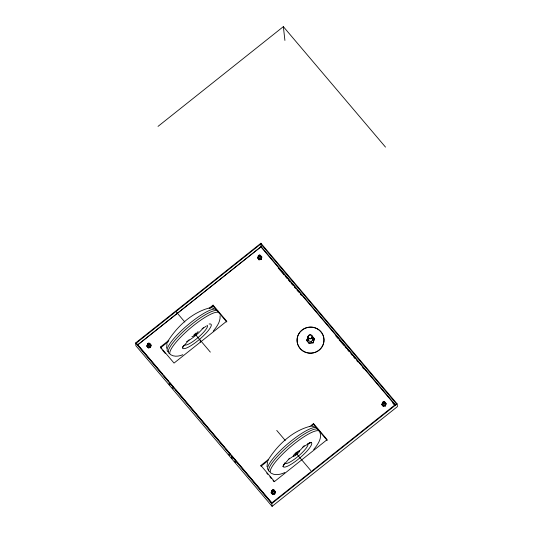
<?xml version="1.0" encoding="UTF-8"?>
<svg xmlns="http://www.w3.org/2000/svg" width="533" height="533" viewBox="0 0 533 533"><rect width="100%" height="100%" fill="white"/><g stroke="black" fill="none" stroke-linecap="round" stroke-linejoin="round"><path stroke-width="0.8" d="M167.042 343.658L166.543 348.309M267.493 462.104L266.986 466.761M182.759 346.736L182.459 347.962L183.878 345.471L183.052 346.87L189.102 339.788M146.921 346.337L147.628 343.832L146.921 346.337L148.287 347.942L150.413 347.596L151.119 345.091L149.753 343.485L149.82 344.032M150.413 347.596L151.119 345.091M257.566 257.686L258.332 255.733L260.457 255.38L261.823 256.986L261.117 259.498L258.991 259.844L257.566 257.686L258.991 259.844M261.117 259.498L261.823 256.986M311.932 335.777L314.423 338.715L313.098 342.939L309.207 343.578L306.715 340.64L308.041 336.416L308.114 337.069M306.995 339.927L307.834 337.782M313.098 342.939L314.423 338.715M271.21 492.892L271.91 490.387L271.21 492.892L272.57 494.497L274.702 494.144L275.401 491.639L274.042 490.034L275.015 491.659M274.702 494.144L275.401 491.639M381.914 404.794L382.621 402.288L381.914 404.794L383.274 406.399L385.406 406.046L386.105 403.541L384.746 401.935L384.806 402.488M385.406 406.046L386.105 403.541M167.495 341.813C176.929 326.622 191.84 312.551 209.389 307.947M267.946 460.265C277.38 445.068 292.291 430.997 309.84 426.393M282.91 466.415L284.329 463.923L283.503 465.316L289.552 458.24M213.233 331.133C216.758 326.769 220.609 321.712 220.096 315.776M313.684 449.579C317.475 444.842 322.272 438.686 319.94 432.27A32.073 6.922 -40.3 0 0 290.925 446.507A32.073 6.922 -40.3 0 0 271.33 473.271C275.494 475.802 280.671 474.437 284.809 472.558M158.021 126.388L283.349 26.65L385.499 147.108M135.575 342.986L260.904 243.255L397.105 403.861L397.425 406.612L272.096 506.35L135.895 345.744L135.575 342.986L271.783 503.592L272.096 506.35M260.83 243.987L136.335 343.059L271.857 502.859L396.352 403.794L260.83 243.987L261.123 246.606L395.033 404.507M137.281 345.157L261.123 246.606M395.419 405.48L260.917 246.879L137.681 344.951L162.425 374.133M161.566 349.088L160.426 347.023L168.874 340.301M209.163 308.241L213.06 305.136L226.685 321.199L226.778 322.025M160.52 347.849L168.315 341.646M209.909 308.547L213.16 305.962L213.06 305.136M226.685 321.199L174.044 363.086L160.426 347.023M268.119 460.612L260.97 466.295L260.877 465.469L268.672 459.266M309.613 426.686L313.511 423.582L327.135 439.645L274.495 481.532L260.877 465.469M311.005 426.48L313.604 424.408L313.511 423.582M271.783 503.592L397.105 403.861M202.074 328.854L206.284 326.123M302.524 447.3L310.393 442.637L308.854 443.236L311.465 442.33M182.819 354.712C179.135 356.344 174.484 357.003 170.88 354.825A32.073 6.922 -40.3 0 1 190.474 328.061A32.073 6.922 -40.3 0 1 219.489 313.824M258.925 259.291L261.057 258.945M146.861 345.784L148.221 347.389L150.353 347.043M306.642 339.987L309.127 342.926L313.024 342.293M381.855 404.241L383.214 405.846L385.339 405.5M271.144 492.339L272.51 493.944L274.635 493.598M211.921 307.947L213.933 308.341M312.371 426.393L314.383 426.793M278.226 268.006L284.142 274.988M285.222 276.254L287.374 278.792M288.446 280.058L290.059 281.964M291.138 283.23L292.75 285.135M294.363 287.04L295.442 288.306M297.054 290.212L298.673 292.111M300.286 294.016L301.358 295.289M335.79 335.89L337.942 338.422M339.021 339.694L343.865 345.404M344.938 346.67L346.55 348.575M347.629 349.841L349.242 351.747M350.854 353.652L352.473 355.551M353.546 356.824L355.158 358.722M356.777 360.628L357.85 361.9M362.693 367.61L363.766 368.876M392.821 403.135L394.433 405.033M312.505 337.016L314.497 339.368M213.16 305.962L226.252 321.406M313.604 424.408L327.229 440.471M176.296 311.965L184.804 322.005M194.918 333.925L210.342 352.12M276.747 430.417L285.255 440.451M295.895 453.003L310.792 470.566M162.618 350.321L165.237 353.412M266.733 473.091L267.779 474.33M269.878 476.802L271.45 478.654M273.016 480.506L274.069 481.739M163.504 375.405L168.341 381.115M169.421 382.381L171.033 384.286M172.645 386.185L173.725 387.458M175.337 389.356L218.916 440.744M219.989 442.017L222.141 444.549M223.22 445.821L224.833 447.727M225.912 448.993L227.524 450.898M229.137 452.797L230.216 454.069M231.828 455.968L233.441 457.874M234.52 459.146L271.643 502.919M168.901 383.72L169.98 384.993M172.126 387.531L173.205 388.797M228.597 454.116L229.67 455.382M231.282 457.281L232.361 458.553M234.513 461.092L235.586 462.358M383.214 405.846L383.274 406.399M283.349 26.65L284.915 40.428M309.127 342.926L309.207 343.578M260.904 243.255L261.063 244.634M260.917 246.879L261.01 247.705M260.457 255.38L260.524 255.933M258.332 255.733L258.392 256.28M272.51 493.944L272.57 494.497M200.128 340.074L200.361 342.139M148.221 347.389L148.287 347.942M308.414 340.554A2.159 2.085 -6.5 0 1 308.394 340.014M312.211 338.875A2.159 2.085 -6.5 0 1 312.684 340.4M274.255 491.559A1.079 1.039 -6.5 0 1 273.802 492.898A1.079 1.039 -6.5 0 1 272.383 492.585A1.079 1.039 -6.5 0 1 272.596 491.186M273.656 491.013A1.079 1.039 -6.5 0 1 273.909 491.14M272.503 493.205A1.079 1.039 -6.5 0 1 272.356 492.978M384.613 403.041A1.079 1.039 -6.5 0 1 384.906 404.42A1.079 1.039 -6.5 0 1 383.513 404.833A1.079 1.039 -6.5 0 1 382.974 403.528M383.414 405.293A1.079 1.039 -6.5 0 1 383.207 405.107M147.414 345.744A2.159 2.085 -6.5 0 1 147.801 345.344M149.926 346.59A1.079 1.039 -6.5 0 1 149.733 346.79M149.62 344.585A1.079 1.039 -6.5 0 1 149.913 345.964A1.079 1.039 -6.5 0 1 148.52 346.377A1.079 1.039 -6.5 0 1 147.981 345.071M260.324 256.486A1.079 1.039 -6.5 0 1 260.57 257.939A1.079 1.039 -6.5 0 1 259.065 258.185A1.079 1.039 -6.5 0 1 258.818 256.733M258.772 258.325A1.079 1.039 -6.5 0 1 258.692 258.065M300.039 332.119A13.478 13.025 -6.5 0 1 323.011 335.19A13.478 13.025 -6.5 0 1 308.94 353.159A13.478 13.025 -6.5 0 1 299.613 332.659M307.861 340.507A2.698 2.605 -6.5 0 1 308.007 339.161M312.984 338.981A2.698 2.605 -6.5 0 1 313.184 339.634M307.881 340.64A2.698 2.605 -6.5 0 1 308.021 339.301M312.998 339.121A2.698 2.605 -6.5 0 1 313.197 339.768M312.105 338.515A2.139 2.065 -6.5 0 1 312.678 340.507M311.692 341.78A2.139 2.065 -6.5 0 1 311.179 341.993M312.032 337.869A2.139 2.065 -6.5 0 1 311.618 341.127A2.139 2.065 -6.5 0 1 308.467 339.921M268.685 470.159A32.073 6.922 -40.3 0 1 287.214 444.295A32.073 6.922 -40.3 0 1 317.122 428.519M269.805 471.898A32.353 6.982 -40.3 0 1 289.566 444.902A32.353 6.982 -40.3 0 1 318.834 430.544M311.119 442.477A18.542 4.004 -40.3 0 1 299.793 457.954A18.542 4.004 -40.3 0 1 283.01 466.182M307.474 443.676A14.964 3.231 -40.3 0 1 298.333 456.161A14.964 3.231 -40.3 0 1 284.795 462.804M304.196 445.635A14.917 3.218 -40.3 0 1 298.893 451.431M293.57 455.922A14.917 3.218 -40.3 0 1 288.939 459.073M209.103 324.031A18.542 4.004 -40.3 0 1 201.168 337.922A18.542 4.004 -40.3 0 1 182.559 347.736M169.354 353.452A32.353 6.982 -40.3 0 1 189.115 326.456A32.353 6.982 -40.3 0 1 218.383 312.098M168.235 351.707A32.073 6.922 -40.3 0 1 187.829 324.943A32.073 6.922 -40.3 0 1 216.851 310.706M198.049 331.433A4.044 0.873 -40.3 0 1 195.438 334.624A4.044 0.873 -40.3 0 1 191.92 336.603M196.111 332.858A1.619 0.346 -40.3 0 1 195.718 333.645A1.619 0.346 -40.3 0 1 194.332 334.784M193.852 334.997A1.619 0.346 -40.3 0 1 193.719 334.997M203.359 327.728A14.964 3.231 -40.3 0 1 186.577 341.68M207.024 325.23A14.964 3.231 -40.3 0 1 199.355 336.436A14.964 3.231 -40.3 0 1 184.851 345.031M308.893 338.535A2.159 2.085 -6.5 0 0 312.298 337.029A2.159 2.085 -6.5 0 0 309.273 334.937A2.159 2.085 -6.5 0 0 308.893 338.535M309.047 338.248A1.885 1.819 -6.5 0 0 312.018 336.936A1.885 1.819 -6.5 0 0 309.373 335.104A1.885 1.819 -6.5 0 0 309.047 338.248M272.496 491.533A1.079 1.039 -6.5 0 0 274.195 490.78A1.079 1.039 -6.5 0 0 272.683 489.734A1.079 1.039 -6.5 0 0 272.496 491.533M272.643 491.246A0.806 0.78 -6.5 0 0 273.922 490.686A0.806 0.78 -6.5 0 0 272.789 489.907A0.806 0.78 -6.5 0 0 272.643 491.246M383.2 403.434A1.079 1.039 -6.5 0 0 384.906 402.681A1.079 1.039 -6.5 0 0 383.387 401.635A1.079 1.039 -6.5 0 0 383.2 403.434M383.354 403.148A0.806 0.78 -6.5 0 0 384.626 402.588A0.806 0.78 -6.5 0 0 383.494 401.802A0.806 0.78 -6.5 0 0 383.354 403.148M148.207 344.978A1.079 1.039 -6.5 0 0 149.913 344.225A1.079 1.039 -6.5 0 0 148.401 343.179A1.079 1.039 -6.5 0 0 148.207 344.978M148.361 344.698A0.806 0.78 -6.5 0 0 149.633 344.131A0.806 0.78 -6.5 0 0 148.5 343.352A0.806 0.78 -6.5 0 0 148.361 344.698M258.911 256.879A1.079 1.039 -6.5 0 0 260.617 256.126A1.079 1.039 -6.5 0 0 259.105 255.08A1.079 1.039 -6.5 0 0 258.911 256.879M259.065 256.593A0.806 0.78 -6.5 0 0 260.337 256.033A0.806 0.78 -6.5 0 0 259.205 255.254A0.806 0.78 -6.5 0 0 259.065 256.593M302.637 350.694A13.478 13.025 -6.5 0 0 323.931 341.287A13.478 13.025 -6.5 0 0 305.003 328.221A13.478 13.025 -6.5 0 0 302.637 350.694M294.922 455.722A4.044 0.873 -40.3 0 0 299.519 451.085A4.044 0.873 -40.3 0 0 294.716 453.929A4.044 0.873 -40.3 0 0 294.922 455.722M295.802 454.436A1.619 0.346 -40.3 0 0 297.641 452.584A1.619 0.346 -40.3 0 0 295.722 453.716A1.619 0.346 -40.3 0 0 295.802 454.436"/></g></svg>
